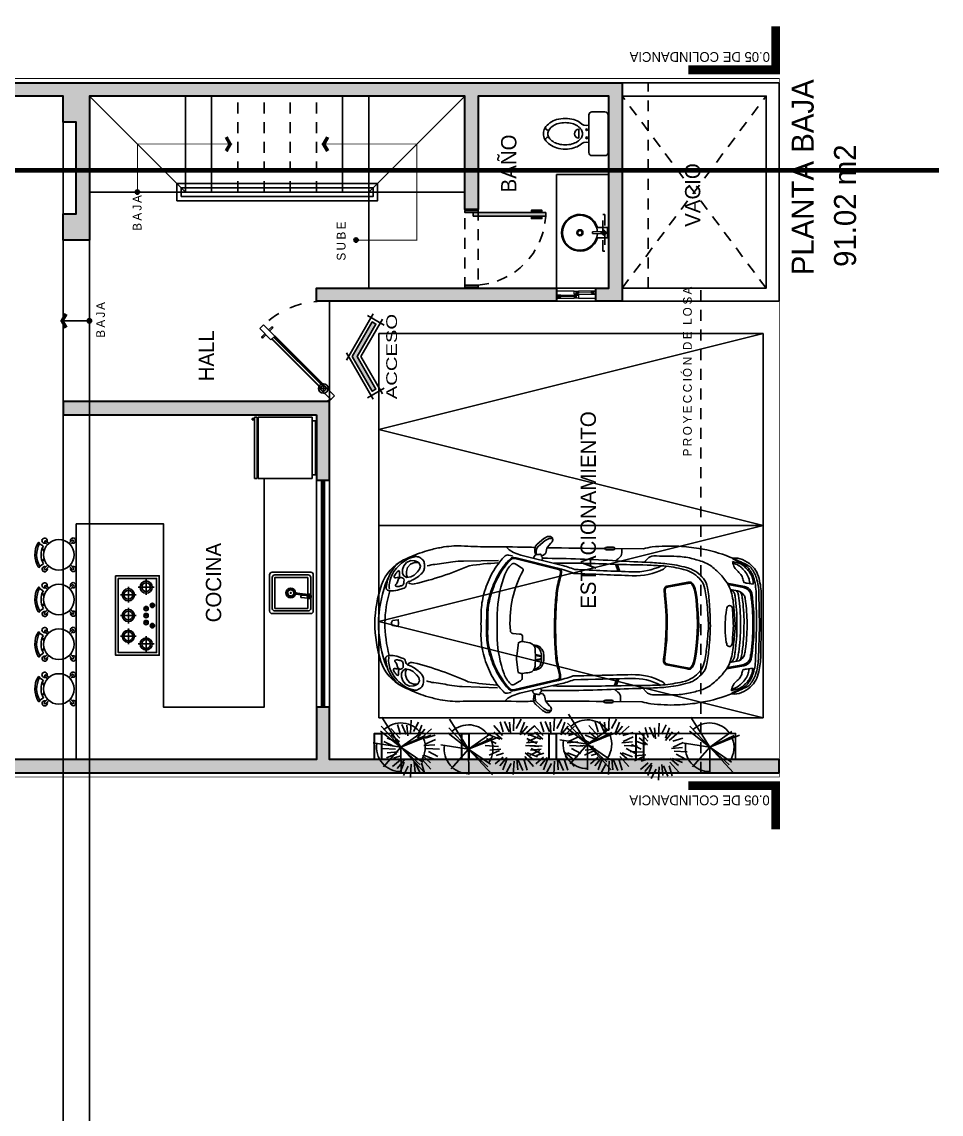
# Model space of a CAD drawing. Header units: metres. Extents: x -58 to 722, y -1100 to 345.
# Drawn here: x 79.43 to 89.95, y -8.29 to 4.22 of the extents above; entities that cross this region are included whole.
import ezdxf
from ezdxf.enums import TextEntityAlignment as Align

# ---------------------------------------------------------------- set-up
doc = ezdxf.new("R2010")
doc.units = ezdxf.units.M
doc.header["$MEASUREMENT"] = 0
for name, pattern in [('CENTER2', [1.125, 0.75, -0.125, 0.125, -0.125]), ('CONTINUA', [200, 100, 100]), ('HIDDEN2', [0.1875, 0.125, -0.0625]), ('RAYAS', [0.282222, 0.141111, -0.141111])]:
    doc.linetypes.add(name, pattern=pattern)
doc.layers.get('0').update_dxf_attribs({"color": 255})
for name, color, linetype in [('A-CANCELERÍA', 4, 'Continuous'), ('A-MOBILIARIO SANITARIO', 124, 'Continuous'), ('A-PROYECCIONES', 191, 'HIDDEN2'), ('FSR_ARQ_001TERRENO', 8, 'Continuous'), ('FSR_ARQ_003RELLENODEMUROS', 251, 'Continuous'), ('FSR_ARQ_005VEGETACION', 64, 'Continuous'), ('FSR_ARQ_007PROYECCIONES', 200, 'HIDDEN2'), ('FSR_ARQ_008MOBILIARIO', 115, 'Continuous'), ('FSR_ARQ_009ESCALERA', 40, 'Continuous'), ('FSR_ARQ_010MUROBAJO', 33, 'Continuous'), ('FSR_ARQ_011MOBILIARIOSANI', 124, 'Continuous'), ('FSR_ARQ_012PUERTAS', 233, 'Continuous'), ('FSR_ARQ_014TEXTOS', 142, 'Continuous'), ('FSR_ARQ_019INDICADORES', 65, 'Continuous'), ('FSR_ARQ_024LINEACORTE', 10, 'Continuous'), ('FSR_ARQ_026AUTOS', 113, 'Continuous'), ('FSR_ARQ_028JARDINERAS', 133, 'Continuous'), ('MOBILIARIO', 125, 'Continuous')]:
    doc.layers.add(name, color=color, linetype=linetype)
for name, color, linetype, lineweight in [('FSR_ARQ_002MURO', 150, 'Continuous', 30), ('FSR_ARQ_013VENTANAS', 4, 'Continuous', 5), ('MURO', 150, 'Continuous', 30)]:
    doc.layers.add(name, color=color, linetype=linetype, lineweight=lineweight)
doc.styles.add('Arial', font='arial.ttf')
doc.styles.add('ESPACIOS', font='GOTHIC.TTF')
doc.linetypes.add('ZIGZAG', pattern='A,0.00254,-5.08,[131,ltypeshp.shx,S=5.08,R=0,X=-5.08,Y=0],-10.16,[131,ltypeshp.shx,S=5.08,R=180,X=5.08,Y=0],-5.08', length=20.32254)
pattern_1 = [(90, (33.955466, 100.801193), (-0.015625, 0.0078125), [0, -0.015625])]

# ---------------------------------------------------------------- blocks, each defined once
blk = doc.blocks.new('parrilla')
at = {"layer": 'A-MOBILIARIO SANITARIO', "color": 252, "linetype": 'Continuous'}
for p, q in [((-0.35, 0.416), (-0.35, 0.236)), ((-0.26, 0.326), (-0.44, 0.326)), ((-0.146, 0.328), (-0.146, 0.148)), ((-0.056, 0.238), (-0.236, 0.238)), ((-0.056, 0), (-0.236, 0)), ((-0.146, -0.09), (-0.146, 0.09)), ((-0.35, -0.416), (-0.35, -0.236)), ((-0.056, -0.238), (-0.236, -0.238)), ((-0.146, -0.328), (-0.146, -0.148)), ((-0.26, -0.326), (-0.44, -0.326))]:
    blk.add_line(p, q, dxfattribs=at)
at = {"layer": 'A-MOBILIARIO SANITARIO', "linetype": 'Continuous', "ltscale": 0.03}
for p, q in [((-0.446, 0.121), (-0.397, 0.121)), ((-0.446, 0.111), (-0.397, 0.111)), ((-0.374, 0.085), (-0.326, 0.085)), ((-0.374, 0.075), (-0.326, 0.075)), ((-0.374, 0.005), (-0.326, 0.005)), ((-0.446, -0.111), (-0.397, -0.111)), ((-0.446, -0.121), (-0.397, -0.121)), ((-0.374, -0.005), (-0.326, -0.005)), ((-0.374, -0.075), (-0.326, -0.075)), ((-0.374, -0.085), (-0.326, -0.085))]:
    blk.add_line(p, q, dxfattribs=at)
for points in [[(0, -0.455), (0, 0.455), (-0.5, 0.455), (-0.5, -0.455)], [(-0.03, -0.425), (-0.03, 0.425), (-0.47, 0.425), (-0.47, -0.425)]]:
    blk.add_lwpolyline(points, close=True, dxfattribs=at)
for centre, radius in [((-0.35, 0.326), 0.07), ((-0.146, 0.238), 0.07), ((-0.421, 0.116), 0.025), ((-0.35, 0.08), 0.025), ((-0.35, 0), 0.025), ((-0.146, 0), 0.07), ((-0.421, -0.116), 0.025), ((-0.35, -0.08), 0.025), ((-0.146, -0.238), 0.07), ((-0.35, -0.326), 0.07)]:
    blk.add_circle(centre, radius, dxfattribs=at)
at = {"layer": 'A-MOBILIARIO SANITARIO', "linetype": 'ZIGZAG', "ltscale": 0.001}
for centre in [(-0.35, 0.326), (-0.146, 0.238), (-0.146, 0), (-0.146, -0.238), (-0.35, -0.326)]:
    blk.add_circle(centre, 0.05, dxfattribs=at)
blk = doc.blocks.new('OVAMONO')
for p, q in [((-0.06, -0.02), (0.06, -0.02)), ((-0.06, -0.02), (-0.06, -0.136)), ((-0.021, -0.059), (-0.03, -0.059)), ((-0.014, -0.08), (-0.01, -0.191)), ((-0.004, -0.041), (-0.004, -0.033)), ((-0.004, -0.093), (-0.004, -0.084)), ((0.004, -0.041), (0.004, -0.033)), ((0.004, -0.093), (0.004, -0.084)), ((0.01, -0.191), (0.014, -0.08)), ((0.03, -0.059), (0.021, -0.059)), ((0.03, -0.067), (0.021, -0.067)), ((0.06, -0.02), (0.06, -0.136)), ((-0.01, -0.191), (0.01, -0.191))]:
    blk.add_line(p, q)
at = {"linetype": 'HIDDEN2'}
blk.add_lwpolyline([(0.21, -0.05), (-0.21, -0.05), (-0.21, -0.076), (0.21, -0.076)], close=True, dxfattribs=at)
blk.add_lwpolyline([(-0.021, -0.067), (-0.03, -0.067)])
for centre, radius in [((0, -0.063), 0.00413), ((0, -0.337), 0.035), ((0, -0.337), 0.025)]:
    blk.add_circle(centre, radius)
for centre, radius, start, end in [((-0.036, -0.063), 0.00723, 328.4667, 31.5333), ((0, -0.063), 0.0227, 99.5941, 170.4059), ((0, -0.063), 0.0227, 189.5941, 260.4059), ((-0.021, -0.041), 0.0176, 270, 0), ((-0.021, -0.084), 0.0176, 0, 90), ((0, -0.027), 0.00723, 238.4667, 301.5333), ((0, -0.099), 0.00723, 58.4667, 121.5333), ((0, -0.063), 0.0227, 9.5941, 80.4059), ((0.021, -0.041), 0.0176, 180, 270), ((0, -0.063), 0.0227, 279.5941, 350.4059), ((0.021, -0.084), 0.0176, 90, 180), ((0.036, -0.063), 0.00723, 148.4667, 211.5333), ((0, -0.337), 0.21, 106.6032, 73.4001), ((0, -0.337), 0.2, 93.4675, 86.5338)]:
    blk.add_arc(centre, radius, start, end)
blk = doc.blocks.new('refri')
at = {"layer": 'A-MOBILIARIO SANITARIO'}
for p, q in [((-11.827, 19.618), (-11.827, 20.468)), ((-11.827, 20.468), (-11.075, 20.468)), ((-11.827, 20.468), (-11.075, 20.468)), ((-11.075, 20.468), (-11.075, 19.618)), ((-11.065, 19.618), (-11.065, 20.468)), ((-11.065, 20.468), (-11.026, 20.468)), ((-11.065, 20.468), (-11.026, 20.468)), ((-11.026, 20.468), (-11.026, 19.618)), ((-11.874, 20.419), (-11.874, 19.668)), ((-11.874, 20.419), (-11.827, 20.419)), ((-10.996, 20.452), (-11.026, 20.452)), ((-11.026, 20.432), (-10.996, 20.432)), ((-10.996, 20.432), (-10.996, 20.452)), ((-11.075, 19.618), (-11.827, 19.618)), ((-11.065, 19.618), (-11.026, 19.618))]:
    blk.add_line(p, q, dxfattribs=at)
at = {"layer": 'MOBILIARIO', "ltscale": 5}
blk.add_line((-11.874, 19.668), (-11.827, 19.668), dxfattribs=at)
blk = doc.blocks.new('A$C65C3464D')
for p, q in [((5559, 4341), (5562, 4349)), ((6884, 4269), (6853, 4189)), ((6904, 4270), (6873, 4189)), ((6310, 4012), (6071, 4058)), ((6312, 4024), (6073, 4070)), ((7741, 3976), (7807, 3991)), ((7741, 3965), (7807, 3979)), ((7741, 3946), (7807, 3931)), ((7741, 3935), (7807, 3920)), ((6310, 3135), (6071, 3089)), ((6312, 3123), (6073, 3077)), ((6884, 2878), (6853, 2958)), ((6904, 2877), (6873, 2958)), ((5559, 2805), (5562, 2798))]:
    blk.add_line(p, q)
for points in [[(7752, 4364), (7727, 4366), (7702, 4390), (7695, 4427), (7690, 4449), (7667, 4477), (7643, 4504), (7629, 4520), (7623, 4543), (7628, 4566), (7648, 4580), (7682, 4580), (7725, 4559), (7801, 4493), (7820, 4470), (7827, 4432), (7826, 4403, -0.22161), (7810, 4372, -0.22161)], [(7625, 4553), (7632, 4558), (7666, 4558), (7709, 4536), (7785, 4470), (7804, 4448), (7811, 4409), (7810, 4381, -0.062527), (7808, 4370, -0.062527)], [(5249, 3573), (5257, 3948, -0.076537), (5288, 4127, -0.086757), (5350, 4240, -0.10675), (5384, 4268), (5427, 4289, -0.003982), (5510, 4328, -0.016266), (5592, 4362, -0.052049), (5948, 4458, -0.02824), (6179, 4482, -0.041393), (6483, 4471, -0.048157), (6584, 4449), (6910, 4449)], [(6902, 4307, 0.024615), (6862, 4342, -0.223398), (6831, 4401, 0.00021), (6830, 4449, 0.00021)], [(6910, 4449, -0.3707), (6931, 4464, 0.000614), (6968, 4465)], [(6910, 4449, 0.370699), (6931, 4435, -0.000614), (6968, 4433)], [(6912, 4445, -0.309042), (6931, 4456, 0.000614), (6968, 4457)], [(7026, 4449, 0.3707), (7005, 4464, -0.000614), (6968, 4465)], [(7024, 4445, 0.309042), (7005, 4456, -0.000614), (6968, 4457)], [(7026, 4449, -0.3707), (7005, 4435, 0.000614), (6968, 4433)], [(7026, 4449, 0.002126), (7687, 4453)], [(7823, 4455, 0.000281), (7910, 4456, -0.004665), (8374, 4457, 0.006938), (8670, 4463, -0.055982), (8896, 4446, -0.021498), (9036, 4413, -0.021353), (9146, 4377, -0.022762), (9329, 4298, -0.203444), (9580, 4012, -0.07526), (9653, 3573, -0.07526)], [(5230, 3572), (5230, 3910, -0.055426), (5251, 4094, -0.059428), (5285, 4192, -0.097452), (5347, 4272, -0.082707), (5447, 4335, -0.136156), (5562, 4350, 0.047635)], [(5282, 3573), (5290, 3954, -0.076537), (5321, 4133, -0.119374), (5388, 4245, -0.071149), (5421, 4271), (5460, 4294, -0.003982), (5543, 4334, -0.005807), (5559, 4342, -0.004362)], [(5323, 4056, -0.075551), (5332, 4120, -0.072826), (5362, 4184, -0.056103), (5403, 4234, -0.027417), (5440, 4267, -0.098085), (5500, 4297, 0.002459), (5562, 4314, 0.002459)], [(5323, 4056), (5393, 4065, 0.060338), (5433, 4075, -0.005591), (5447, 4127, -0.137482), (5477, 4177, 0.014112), (5520, 4221, 0.101805), (5553, 4273, 0.064537), (5562, 4314, 0.064537)], [(5363, 4061, -0.060664), (5372, 4112, -0.072826), (5402, 4177, -0.056103), (5443, 4227, -0.027417), (5480, 4259, -0.098085), (5540, 4289, 0.000743), (5559, 4294)], [(6573, 4296), (6537, 4336, 0.209375), (6466, 4368, 0.008786), (6201, 4366, 0.052376), (6034, 4343, 0.022093), (5890, 4302, 0.108048), (5774, 4230, 0.061356), (5659, 4116, 0.068655), (5593, 4014, 0.073523), (5547, 3820, 0.014318), (5530, 3646, 0.013039), (5526, 3573, 0.013039)], [(7734, 4331, 0.013204), (6885, 4309, -0.006823), (6504, 4294, -0.002349), (6314, 4281, 0.035892), (6088, 4238, 0.099022), (5969, 4186, 0.0549), (5894, 4115, 0.134174), (5846, 4010, 0.023136), (5823, 3827, 0.011713), (5810, 3573, 0.011713)], [(7607, 4277, 0.010667), (6921, 4270, -0.006823), (6540, 4264, -0.002349), (6350, 4255, 0.035892), (6123, 4217, 0.099022), (6003, 4167, 0.0549), (5927, 4098, 0.134174), (5876, 3994, 0.023136), (5849, 3812, 0.011039), (5831, 3573, 0.011039)], [(7523, 4254, 0.019279), (7369, 4205, -0.001296), (6707, 4184, -0.122005), (6376, 4256, -0.122005)], [(8039, 4334), (7566, 4220, 0.053281), (7538, 4210, 0.257952), (7521, 4186, 0.069501), (7522, 4149, 0.029071), (7538, 4081, -0.06163), (7569, 3883, -0.023841), (7581, 3662, -0.020054), (7583, 3573, -0.020054)], [(8042, 4322), (7569, 4208, 0.053281), (7544, 4199, 0.257952), (7533, 4185, 0.069501), (7534, 4151, 0.029071), (7549, 4085, -0.06151), (7582, 3884, -0.023756), (7593, 3662, -0.019965), (7596, 3573, -0.019965)], [(7749, 4317), (7734, 4326), (7740, 4342), (7751, 4353), (7753, 4368, -0.504918), (7767, 4376, -0.045684), (7814, 4371, -0.242065), (7832, 4356, -0.032414), (7841, 4332, -0.143073)], [(7808, 3955), (7813, 4054, -0.352581), (7876, 4124, 0.008047), (7959, 4139), (7959, 4190, -0.270521), (7977, 4220, 0.000614), (8052, 4263, -0.331797), (8093, 4258, -0.11427), (8168, 4142, -0.074246), (8249, 3749, -0.021686), (8251, 3573, -0.021686)], [(8039, 4334), (8066, 4338, -0.220404), (8101, 4327, -0.037374), (8149, 4278, -0.064028), (8272, 4084, -0.05126), (8350, 3862, -0.061449), (8372, 3658, 0.008235), (8373, 3573, 0.008235)], [(8041, 4322), (8068, 4326, -0.220404), (8093, 4318, -0.037374), (8139, 4271, -0.064028), (8261, 4078, -0.05126), (8338, 3859, -0.061449), (8360, 3658, 0.008235), (8360, 3573, 0.008235)], [(8083, 4355), (8130, 4365, -0.220404), (8165, 4355, -0.037374), (8212, 4306, -0.064028), (8336, 4111, -0.05126), (8413, 3890, -0.061449), (8436, 3686, 0.010916), (8437, 3573, 0.008235)], [(8242, 4303), (8645, 4292, -0.03271), (8765, 4281, 0.00658), (8971, 4251, -0.040733), (9057, 4232, -0.249875)], [(8248, 4273, -0.028311), (8577, 4238, 0.046105), (9204, 4025, 0.219439), (9270, 4038, -0.325452)], [(9260, 4320), (9205, 4335, 0.15571), (9158, 4334, 0.128859), (9109, 4300, 0.172618), (9090, 4251, 0.012779), (9090, 4211, 0.149305), (9105, 4166, 0.057452), (9139, 4128, 0.039867), (9199, 4083, 0.038453), (9231, 4066, 0.044126), (9276, 4051), (9288, 4036, -0.151431), (9297, 4010, 0.389635), (9335, 3972), (9397, 3953, 0.094342), (9486, 3944, 0.108453), (9510, 3952, 0.290912), (9525, 3980, 0.205966), (9375, 4273, 0.700887)], [(9260, 4320, -0.118384), (9426, 4183, -0.125214), (9489, 4030, -0.057098), (9489, 3961, 1.07298)], [(7566, 4220, 0.02035), (7378, 4161, -0.001309), (6709, 4140, -0.124047), (6352, 4219, -0.239135), (6327, 4253, -0.239135)], [(7959, 4139, -0.146365), (8006, 4125), (8025, 3976, -0.020696), (8027, 3955, -0.020696)], [(9384, 4175), (9376, 4159), (9376, 4130, -0.04992), (9374, 4111, 0.494644), (9388, 4096, -0.100112), (9416, 4093, 0.588914), (9435, 4110, 0.119485), (9421, 4136, -0.013341), (9399, 4164, 0.140517), (9384, 4175, -0.473723)], [(5620, 4063), (5424, 4027, 0.207319), (5350, 3979, 0.101931), (5338, 3947, 0.00876), (5330, 3890, 0.038849), (5312, 3573, 0.03739)], [(5611, 4047), (5436, 4016, 0.207319), (5363, 3967, 0.101931), (5351, 3935, 0.00876), (5342, 3878, 0.03739), (5325, 3573, 0.03739)], [(7833, 4098, 0.358011), (7720, 4018, 0.087142), (7714, 3955)], [(7822, 4087, 0.316561), (7747, 4018, 0.087142), (7742, 3955)], [(9371, 4095, 0.247528), (9354, 4098, 0.056791), (9335, 4091, 0.281439), (9322, 4068, 0.017622), (9324, 4034, 0.327274), (9352, 4002, -0.021137), (9388, 3993, 0.219354), (9416, 3997, 0.356278), (9420, 4008, 0.072558), (9410, 4025, 0.066843), (9399, 4036), (9384, 4083), (9371, 4095)], [(9501, 4095, -0.046386), (9537, 4012, -0.07526), (9611, 3573)], [(5585, 3991), (5501, 3976, 0.207319), (5428, 3927, 0.101931), (5415, 3895, 0.00876), (5407, 3838, 0.032481), (5389, 3573)], [(5473, 3967, 0.0341), (5464, 3955, 0.101931), (5452, 3923, 0.00876), (5443, 3866, 0.035895), (5425, 3573, 0.035895)], [(5520, 3979, 0.056082), (5504, 3960, 0.101931), (5492, 3929, 0.00876), (5483, 3871, 0.036536), (5466, 3573, 0.036536)], [(5571, 3988, 0.088206), (5545, 3960, 0.101931), (5532, 3929, 0.00876), (5524, 3871, 0.036536), (5506, 3573, 0.036536)], [(7833, 3812, -0.358011), (7720, 3893, -0.087142), (7714, 3955)], [(7822, 3824, -0.316561), (7747, 3893, -0.087142), (7742, 3955)], [(7808, 3955), (7813, 3857, 0.352581), (7876, 3787, -0.008047), (7959, 3771), (7959, 3721)], [(7959, 3771, 0.146365), (8006, 3785), (8025, 3935, 0.020696), (8027, 3955, 0.020696)], [(9484, 3944, -0.063252), (9538, 3573, -0.063252)], [(5547, 3573, 0.004647), (5558, 3777, -0.212789), (5571, 3801, -0.225042), (5592, 3807, -0.010282), (5607, 3803, -0.358153), (5618, 3789, 0.030605), (5626, 3763), (5632, 3725, -0.044318), (5639, 3573, -0.044318)], [(7959, 3721, 0.460181), (7995, 3686), (8071, 3679, -0.361883), (8100, 3650, -0.136022), (7982, 3001, -0.015575)], [(5230, 3575), (5230, 3237, 0.055426), (5251, 3053, 0.059428), (5285, 2955, 0.097452), (5347, 2875, 0.082707), (5447, 2812, 0.136156), (5562, 2797, -0.047635)], [(5249, 3573), (5257, 3199, 0.076537), (5288, 3020, 0.086757), (5350, 2907, 0.10675), (5384, 2879), (5427, 2858, 0.003982), (5510, 2819, 0.016266), (5592, 2784, 0.052049), (5948, 2688, 0.02824), (6179, 2665, 0.041393), (6483, 2676, 0.048157), (6584, 2698), (6910, 2698)], [(5282, 3573), (5290, 3193, 0.076537), (5321, 3014, 0.119374), (5388, 2902, 0.071149), (5421, 2876), (5460, 2853, 0.003982), (5543, 2813, 0.005807), (5559, 2805, 0.004362)], [(5620, 3084), (5424, 3119, -0.207319), (5350, 3168, -0.101931), (5338, 3200, -0.00876), (5330, 3257, -0.038849), (5312, 3573, -0.03739)], [(5611, 3100), (5436, 3131, -0.207319), (5363, 3180, -0.101931), (5351, 3211, -0.00876), (5342, 3269, -0.03739), (5325, 3573, -0.03739)], [(5585, 3156), (5501, 3171, -0.207319), (5428, 3220, -0.101931), (5415, 3252, -0.00876), (5407, 3309, -0.032481), (5389, 3573)], [(5473, 3180, -0.0341), (5464, 3192, -0.101931), (5452, 3224, -0.00876), (5443, 3281, -0.035895), (5425, 3573, -0.035895)], [(5520, 3168, -0.056082), (5504, 3187, -0.101931), (5492, 3218, -0.00876), (5483, 3276, -0.036536), (5466, 3573, -0.036536)], [(5571, 3159, -0.088206), (5545, 3187, -0.101931), (5532, 3218, -0.00876), (5524, 3276, -0.036536), (5506, 3573, -0.036536)], [(6573, 2851), (6537, 2811, -0.209375), (6466, 2779, -0.008786), (6201, 2781, -0.052376), (6034, 2803, -0.022093), (5890, 2845, -0.108048), (5774, 2917, -0.061356), (5659, 3031, -0.068655), (5593, 3133, -0.073523), (5547, 3327, -0.014318), (5530, 3501, -0.013039), (5526, 3573, -0.013039)], [(5547, 3573, -0.004647), (5558, 3370, 0.212789), (5571, 3346, 0.225042), (5592, 3340, 0.010282), (5607, 3344, 0.358153), (5618, 3358, -0.030605), (5626, 3384), (5632, 3422, 0.044318), (5639, 3573, 0.044318)], [(7734, 2816, -0.013204), (6885, 2838, 0.006823), (6504, 2853, 0.002349), (6314, 2866, -0.035892), (6088, 2909, -0.099022), (5969, 2961, -0.0549), (5894, 3032, -0.134174), (5846, 3137, -0.023136), (5823, 3320, -0.011713), (5810, 3573, -0.011713)], [(7607, 2870, -0.010667), (6921, 2877, 0.006823), (6540, 2883, 0.002349), (6350, 2892, -0.035892), (6123, 2929, -0.099022), (6003, 2980, -0.0549), (5927, 3049, -0.134174), (5876, 3152, -0.023136), (5849, 3335, -0.011039), (5831, 3573, -0.011039)], [(8039, 2813), (7566, 2927, -0.053281), (7538, 2937, -0.257952), (7521, 2961, -0.069501), (7522, 2998, -0.029071), (7538, 3066, 0.06163), (7569, 3264, 0.023841), (7581, 3485, 0.020054), (7583, 3573, 0.020054)], [(8042, 2825), (7569, 2939, -0.053281), (7544, 2948, -0.257952), (7533, 2962, -0.069501), (7534, 2996, -0.029071), (7549, 3062, 0.06151), (7582, 3263, 0.023756), (7593, 3485, 0.019965), (7596, 3574, 0.019965)], [(7823, 2692, -0.000281), (7910, 2691, 0.004665), (8374, 2690, -0.006938), (8670, 2683, 0.055982), (8896, 2701, 0.021498), (9036, 2734, 0.021353), (9146, 2770, 0.022762), (9329, 2849, 0.203444), (9580, 3135, 0.07526), (9653, 3573, 0.07526)], [(7982, 3001), (7959, 2957, 0.270521), (7977, 2927, -0.000614), (8052, 2884, 0.331797), (8093, 2889, 0.11427), (8168, 3005, 0.074246), (8249, 3398, 0.021686), (8251, 3573)], [(8039, 2813), (8066, 2809, 0.220404), (8101, 2820, 0.037374), (8149, 2869, 0.064028), (8272, 3063, 0.05126), (8350, 3285, 0.061449), (8372, 3489, -0.008235), (8373, 3573, -0.008235)], [(8041, 2825), (8068, 2821, 0.220404), (8093, 2829, 0.037374), (8139, 2876, 0.064028), (8261, 3069, 0.05126), (8338, 3288, 0.061449), (8360, 3489, -0.008235), (8360, 3574, -0.008235)], [(8083, 2792), (8130, 2782, 0.220404), (8165, 2792, 0.037374), (8212, 2841, 0.064028), (8336, 3036, 0.05126), (8413, 3257, 0.061449), (8436, 3461, -0.010916), (8437, 3573, -0.008235)], [(9484, 3203, 0.063252), (9538, 3573, 0.063252)], [(9501, 3052, 0.046386), (9537, 3135, 0.07526), (9611, 3573)], [(9260, 2827), (9205, 2812, -0.15571), (9158, 2813, -0.128859), (9109, 2847, -0.172618), (9090, 2896, -0.012779), (9090, 2936, -0.149305), (9105, 2981, -0.057452), (9139, 3019, -0.039867), (9199, 3064, -0.038453), (9231, 3081, -0.044126), (9276, 3096), (9288, 3111, 0.151431), (9297, 3137, -0.389635), (9335, 3175), (9397, 3194, -0.094342), (9486, 3203, -0.108453), (9510, 3195, -0.290912), (9525, 3167, -0.205966), (9375, 2874, -0.700887)], [(9260, 2827, 0.118384), (9426, 2964, 0.125214), (9489, 3117, 0.057098), (9489, 3186, -1.07298)], [(9371, 3052, -0.247528), (9354, 3049, -0.056791), (9335, 3056, -0.281439), (9322, 3079, -0.017622), (9324, 3113, -0.327274), (9352, 3145, 0.021137), (9388, 3154, -0.219354), (9416, 3150, -0.356278), (9420, 3139, -0.072558), (9410, 3122, -0.066843), (9399, 3111), (9384, 3064), (9371, 3052)], [(5323, 3091), (5393, 3082, -0.060338), (5433, 3072, 0.005591), (5447, 3020, 0.137482), (5477, 2970, -0.014112), (5520, 2926, -0.101805), (5553, 2874, -0.064537), (5562, 2833, -0.064537)], [(5323, 3091, 0.075551), (5332, 3027, 0.072826), (5362, 2962, 0.056103), (5403, 2913, 0.027417), (5440, 2880, 0.098085), (5500, 2850, -0.002459), (5562, 2833, -0.002459)], [(5363, 3086, 0.060664), (5372, 3035, 0.072826), (5402, 2970, 0.056103), (5443, 2920, 0.027417), (5480, 2888, 0.098085), (5540, 2858, -0.000743), (5559, 2853)], [(7566, 2927, -0.02035), (7378, 2986, 0.001309), (6709, 3007, 0.124047), (6352, 2928, 0.239135), (6327, 2894, 0.239135)], [(8248, 2874, 0.028311), (8577, 2909, -0.046105), (9204, 3122, -0.219439), (9270, 3109, 0.325452)], [(9384, 2971), (9376, 2988), (9376, 3017, 0.04992), (9374, 3035, -0.494644), (9388, 3051, 0.100112), (9416, 3054, -0.588914), (9435, 3037, -0.119485), (9421, 3011, 0.013341), (9399, 2983, -0.140517), (9384, 2971, 0.473723)], [(7523, 2893, -0.019279), (7369, 2941, 0.001296), (6707, 2963, 0.122005), (6376, 2891, 0.122005)], [(8242, 2844), (8645, 2855, 0.03271), (8765, 2866, -0.00658), (8971, 2896, 0.040733), (9057, 2915, 0.249875)], [(6902, 2840, -0.024615), (6862, 2805, 0.223398), (6831, 2746, -0.00021), (6830, 2698, -0.00021)], [(7752, 2783), (7727, 2781), (7702, 2757), (7695, 2720), (7690, 2698), (7667, 2670), (7643, 2643), (7629, 2627), (7623, 2604), (7628, 2581), (7648, 2567), (7682, 2567), (7725, 2588), (7801, 2654), (7820, 2677), (7827, 2715), (7826, 2744, 0.22161), (7810, 2775, 0.22161)], [(7625, 2594), (7632, 2589), (7666, 2589), (7709, 2611), (7785, 2677), (7804, 2699), (7811, 2737), (7810, 2766, 0.062527), (7808, 2776, 0.062527)], [(7749, 2830), (7734, 2821), (7740, 2805), (7751, 2794), (7753, 2779, 0.504918), (7767, 2771, 0.045684), (7814, 2776, 0.242065), (7832, 2791, 0.032414), (7841, 2815, 0.143073)], [(6910, 2698, -0.370699), (6931, 2712, 0.000614), (6968, 2714)], [(6910, 2698, 0.3707), (6931, 2683, -0.000614), (6968, 2681)], [(6912, 2702, 0.309042), (6931, 2691, -0.000614), (6968, 2690)], [(7026, 2698, 0.3707), (7005, 2712, -0.000614), (6968, 2714)], [(7024, 2702, -0.309042), (7005, 2691, 0.000614), (6968, 2690)], [(7026, 2698, -0.3707), (7005, 2683, 0.000614), (6968, 2681)], [(7026, 2698, -0.002126), (7687, 2694)]]:
    blk.add_lwpolyline(points, format="xyb")
for points in [[(7987, 4364), (8073, 4395), (8122, 4423), (8156, 4458)], [(7987, 4364), (7523, 4254)], [(9201, 4290), (9169, 4277), (9150, 4264), (9135, 4230), (9145, 4194), (9169, 4162), (9207, 4127), (9246, 4106), (9295, 4096), (9327, 4119), (9341, 4147), (9341, 4187), (9327, 4232), (9295, 4270), (9248, 4292), (9201, 4290)], [(9282, 4099), (9282, 4099), (9296, 4127), (9296, 4167), (9282, 4212), (9250, 4250), (9203, 4272), (9156, 4270)], [(5943, 3573), (5951, 3719), (5958, 3803), (5965, 3871), (5972, 3924), (5980, 3965), (5988, 3995), (5996, 4018), (6004, 4035), (6011, 4048), (6018, 4058), (6025, 4065), (6033, 4070), (6041, 4073), (6050, 4073), (6061, 4072), (6073, 4070)], [(5956, 3573), (5963, 3718), (5970, 3802), (5977, 3869), (5985, 3922), (5992, 3962), (6000, 3992), (6008, 4013), (6015, 4029), (6022, 4041), (6028, 4050), (6033, 4056), (6038, 4059), (6043, 4060), (6050, 4061), (6059, 4060), (6071, 4058)], [(6306, 4013), (6316, 4008), (6322, 4004), (6326, 3999), (6328, 3994), (6330, 3986), (6331, 3974), (6330, 3958), (6328, 3937), (6325, 3911), (6321, 3880), (6317, 3842), (6313, 3796), (6309, 3743), (6306, 3680), (6303, 3574)], [(6312, 4024), (6322, 4019), (6330, 4013), (6336, 4006), (6340, 3998), (6342, 3987), (6343, 3974), (6342, 3957), (6340, 3936), (6337, 3910), (6333, 3879), (6329, 3841), (6325, 3795), (6322, 3742), (6318, 3679), (6316, 3573)], [(5943, 3573), (5951, 3428), (5958, 3344), (5965, 3276), (5972, 3223), (5980, 3182), (5988, 3152), (5996, 3129), (6004, 3112), (6011, 3099), (6018, 3089), (6025, 3082), (6033, 3077), (6041, 3074), (6050, 3074), (6061, 3074), (6073, 3077)], [(5956, 3574), (5963, 3429), (5970, 3345), (5977, 3277), (5985, 3225), (5992, 3185), (6000, 3155), (6008, 3134), (6015, 3118), (6022, 3105), (6028, 3097), (6033, 3091), (6038, 3088), (6043, 3086), (6050, 3086), (6059, 3087), (6071, 3089)], [(6306, 3134), (6316, 3139), (6322, 3143), (6326, 3148), (6328, 3153), (6330, 3161), (6331, 3173), (6330, 3189), (6328, 3210), (6325, 3236), (6321, 3267), (6317, 3305), (6313, 3351), (6309, 3404), (6306, 3467), (6303, 3573)], [(6312, 3123), (6322, 3128), (6330, 3134), (6336, 3141), (6340, 3149), (6342, 3160), (6343, 3173), (6342, 3190), (6340, 3211), (6337, 3237), (6333, 3268), (6329, 3306), (6325, 3352), (6322, 3405), (6318, 3467), (6316, 3573)], [(9380, 3572), (9384, 3613), (9449, 3602), (9465, 3573)], [(9380, 3575), (9384, 3534), (9449, 3545), (9465, 3573)], [(9201, 2857), (9169, 2870), (9150, 2883), (9135, 2917), (9145, 2953), (9169, 2985), (9207, 3020), (9246, 3041), (9295, 3051), (9327, 3028), (9341, 3000), (9341, 2960), (9327, 2915), (9295, 2877), (9248, 2855), (9201, 2857)], [(9282, 3048), (9282, 3048), (9296, 3020), (9296, 2980), (9282, 2935), (9250, 2897), (9203, 2875), (9156, 2877)], [(7987, 2783), (7523, 2893)], [(7987, 2783), (8073, 2752), (8122, 2724), (8156, 2689)]]:
    blk.add_lwpolyline(points)
blk = doc.blocks.new('125')
at = {"color": 0}
for p, q in [((1740.166, 1394.524), (1740.13, 1394.017)), ((1739.716, 1393.846), (1739.384, 1394.23)), ((1739.614, 1394.376), (1739.742, 1393.984)), ((1739.965, 1393.982), (1739.801, 1394.37)), ((1739.993, 1394.342), (1740.019, 1393.928)), ((1740.441, 1394.447), (1740.246, 1394.097)), ((1740.401, 1393.938), (1740.56, 1394.328)), ((1740.676, 1394.173), (1740.401, 1393.862)), ((1740.543, 1393.846), (1740.927, 1394.179)), ((1739.625, 1393.704), (1739.234, 1393.863)), ((1739.39, 1393.979), (1739.701, 1393.704)), ((1739.407, 1393.671), (1739.664, 1393.528)), ((1740.679, 1393.598), (1741.068, 1393.762)), ((1741.068, 1393.93), (1740.681, 1393.82)), ((1739.546, 1393.432), (1739.155, 1393.469)), ((1739.581, 1393.267), (1739.193, 1393.103)), ((1739.635, 1393.321), (1739.221, 1393.296)), ((1741.04, 1393.57), (1740.609, 1393.541)), ((1740.715, 1393.433), (1741.221, 1393.397)), ((1740.794, 1393.317), (1741.145, 1393.122)), ((1739.579, 1393.045), (1739.193, 1392.935)), ((1739.717, 1393.019), (1739.333, 1392.687)), ((1739.859, 1393.004), (1739.584, 1392.693)), ((1739.859, 1392.928), (1739.7, 1392.537)), ((1740.131, 1392.848), (1740.094, 1392.342)), ((1740.242, 1392.938), (1740.267, 1392.523)), ((1740.296, 1392.884), (1740.459, 1392.495)), ((1740.518, 1392.882), (1740.628, 1392.495)), ((1740.544, 1393.02), (1740.876, 1392.636)), ((1740.559, 1393.161), (1740.87, 1392.887)), ((1740.635, 1393.161), (1741.026, 1393.003)), ((1740.015, 1392.769), (1739.819, 1392.418))]:
    blk.add_line(p, q, dxfattribs=at)
blk = doc.blocks.new('ARP-PLANTA 1')
for q in [(0.046, 0.281), (-0.2, 0.176), (0.165, 0.206), (0.216, 0.202), (0.306, 0.193), (-0.261, -0.243), (-0.259, -0.002), (-0.179, -0.197), (-0.152, -0.223), (0.161, -0.227), (0.119, -0.248), (0.123, -0.304)]:
    blk.add_line((0, 0), q)
for start, end in [(80.704, 180.3997), (305.4244, 43.1145), (235.6977, 292.0418)]:
    blk.add_arc((0, 0), 0.248, start, end)
blk = doc.blocks.new('*U34')
at = {"layer": 'A-CANCELERÍA'}
for points in [[(0, -0.018), (0.05, -0.018), (0.05, -0.008), (0.022, -0.008), (0.022, 0.008), (0.05, 0.008), (0.05, 0.017), (0, 0.017)], [(0, 0.017), (2.6, 0.017), (2.6, -0.018), (0, -0.018)], [(2.575, 0.005), (0.025, 0.005), (0.025, -0.005), (2.575, -0.005)], [(2.6, -0.018), (2.55, -0.018), (2.55, -0.008), (2.578, -0.008), (2.578, 0.008), (2.55, 0.008), (2.55, 0.017), (2.6, 0.017)]]:
    blk.add_lwpolyline(points, close=True, dxfattribs=at)
blk = doc.blocks.new('*U23')
for p, q in [((0, 0.04), (0.2, 0.04)), ((0.05, 0.04), (0, 0.04)), ((0.2, 0.005), (0, 0.005)), ((0, 0.005), (0.05, 0.005)), ((0.022, 0.014), (0.022, 0.03)), ((0.022, 0.03), (0.05, 0.03)), ((0.05, 0.014), (0.022, 0.014)), ((0.05, 0.03), (0.05, 0.04)), ((0.05, 0.005), (0.05, 0.014)), ((0.4, -0.015), (0.4, -0.005)), ((0.4, -0.005), (0.45, -0.005)), ((0.428, -0.015), (0.4, -0.015)), ((0.4, -0.031), (0.428, -0.031)), ((0.4, -0.04), (0.4, -0.031)), ((0.45, -0.04), (0.4, -0.04)), ((0.428, -0.031), (0.428, -0.015))]:
    blk.add_line(p, q)
for points in [[(0.2, -0.04), (0, -0.04), (0, 0.04)], [(0.25, 0.04), (0.45, 0.04), (0.45, -0.04)], [(0.4, -0.005), (0.25, -0.005)], [(0.4, -0.04), (0.25, -0.04)]]:
    blk.add_lwpolyline(points)
at = {"color": 252, "const_width": 0.01}
for points in [[(0.025, 0.023), (0.225, 0.023)], [(0.225, -0.022), (0.425, -0.022)]]:
    blk.add_lwpolyline(points, dxfattribs=at)
for points in [[(0.228, 0.014), (0.2, 0.014), (0.2, 0.005), (0.25, 0.005), (0.25, 0.04), (0.2, 0.04), (0.2, 0.03), (0.228, 0.03)], [(0.222, -0.015), (0.25, -0.015), (0.25, -0.005), (0.2, -0.005), (0.2, -0.04), (0.25, -0.04), (0.25, -0.031), (0.222, -0.031)]]:
    blk.add_lwpolyline(points, close=True)
blk = doc.blocks.new('Flecha_1')
blk.add_hatch(color=256).paths.add_polyline_path([(0, 0.000758), (0.003041, -0.000998), (0.002854, -0.001323), (0, 0.000325), (-0.002854, -0.001323), (-0.003041, -0.000998)])
for p, q in [((0.000325, 0.00127), (-0.00375, -0.001083)), ((-0.000325, 0.00127), (0.00375, -0.001083)), ((0, 0), (-0.003281, -0.001894)), ((0, 0), (0.003281, -0.001894)), ((-0.003613, -0.00057), (-0.002769, -0.002032)), ((0.003613, -0.00057), (0.002769, -0.002032))]:
    blk.add_line(p, q)
blk.add_lwpolyline([(0, 0.000758), (0.003041, -0.000998), (0.002854, -0.001323), (0, 0.000325), (-0.002854, -0.001323), (-0.003041, -0.000998)], close=True)
blk = doc.blocks.new('Acceso')
at = {"xscale": 2.4, "yscale": 2.4, "zscale": 2.4}
blk.add_blockref('Flecha_1', (0, -0.0026), dxfattribs=at)
at = {"style": 'Arial', "flags": 8}
for width, p, p2 in [(1.355995, (-0.009, -0.0102), (0.009, -0.0102)), (8.566837, (-0.009, -0.0132), (0.009, -0.0132))]:
    blk.add_attdef('A', text='', height=0.00225, dxfattribs=dict(at, width=width)).set_placement(p, p2, align=Align.FIT)
blk = doc.blocks.new('ARP-PUERTA 0.90')
h = blk.add_hatch(color=256)
h.dxf.hatch_style = 1
h.paths.add_polyline_path([(0.075, 0.02), (0.075, 0.85), (0.035, 0.85), (0.035, 0.02)])
h.paths.add_polyline_path([(0.01, 0.075), (0.035, 0.075), (0.035, -0.075), (0.01, -0.075)])
h.paths.add_polyline_path([(0.89, 0.075), (0.865, 0.075), (0.865, -0.075), (0.89, -0.075)])
for points in [[(0.033, 0.806), (0.008, 0.806), (0.008, 0.686), (0.02, 0.686), (0.02, 0.794), (0.033, 0.794)], [(0.035, 0.789), (0.033, 0.789), (0.033, 0.811), (0.035, 0.811)], [(0.075, 0.789), (0.078, 0.789), (0.078, 0.811), (0.075, 0.811)], [(0.078, 0.806), (0.103, 0.806), (0.103, 0.686), (0.09, 0.686), (0.09, 0.794), (0.078, 0.794)], [(0.01, 0.065), (0, 0.065), (0, -0.065), (0.01, -0.065)], [(0.89, 0.065), (0.9, 0.065), (0.9, -0.065), (0.89, -0.065)]]:
    blk.add_lwpolyline(points)
for points in [[(0.075, 0.02), (0.075, 0.85), (0.035, 0.85), (0.035, 0.02)], [(0.01, 0.075), (0.035, 0.075), (0.035, -0.075), (0.01, -0.075)], [(0.89, 0.075), (0.865, 0.075), (0.865, -0.075), (0.89, -0.075)]]:
    blk.add_lwpolyline(points, close=True)
at = {"layer": 'A-PROYECCIONES'}
blk.add_lwpolyline([(0, 0.075), (0.9, 0.075), (0.9, -0.075), (0, -0.075)], close=True, dxfattribs=at)
blk.add_arc((0.031, 0.015), 0.836, 4.1111, 86.9871, dxfattribs=at)
blk = doc.blocks.new('WC')
for p, q in [((0.02, 0.215), (0.02, -0.215)), ((0.205, 0.25), (0.055, 0.25)), ((0.24, -0.215), (0.24, 0.215)), ((0.353, -0.052), (0.353, 0.052)), ((0.055, -0.25), (0.205, -0.25))]:
    blk.add_line(p, q)
blk.add_lwpolyline([(0.709, 0, 0.144399), (0.695, 0.045, 0.107176), (0.65, 0.09, 0.077789), (0.589, 0.117, 0.064981), (0.51, 0.127, 0.064981), (0.431, 0.117, 0.077789), (0.37, 0.09, 0.107176), (0.325, 0.045, 0.144399), (0.311, 0, 0.144399), (0.325, -0.045, 0.107176), (0.37, -0.09, 0.077789), (0.431, -0.117, 0.064981), (0.51, -0.127, 0.064981), (0.589, -0.117, 0.077789), (0.65, -0.09, 0.107176), (0.695, -0.045, 0.144399)], format="xyb", close=True)
blk.add_lwpolyline([(0.342, -0.13, 0.072633), (0.411, -0.162, 0.070933), (0.51, -0.176, 0.070933), (0.609, -0.162, 0.082513), (0.687, -0.124, 0.10681), (0.743, -0.064, 0.133944), (0.76, 0, 0.133944)], format="xyb")
for centre in [(0.265, 0.047), (0.265, -0.047)]:
    blk.add_circle(centre, 0.01)
for centre, radius, start, end in [((0.055, 0.215), 0.035, 90, 180), ((0.205, 0.215), 0.035, 0, 90), ((0.269, 0.19), 0.0949, 252.4197, 320.4238), ((0.484, -0.091), 0.263, 106.2295, 122.8466), ((0.51, -0.179), 0.355, 90, 106.2295), ((0.51, -0.179), 0.355, 73.7705, 90), ((0.536, -0.091), 0.263, 54.9026, 73.7705), ((0.352, 0), 0.052, 271.9761, 88.0239), ((0.575, -0.035), 0.195, 30.5161, 54.9026), ((0.709, 0.067), 0.0261, 237.3898, 26.2472), ((0.634, 0), 0.126, 0, 30.5161), ((0.269, -0.19), 0.0949, 39.5762, 107.5803), ((0.709, -0.067), 0.0261, 333.7528, 122.6102), ((0.055, -0.215), 0.035, 180, 270), ((0.205, -0.215), 0.035, 270, 0)]:
    blk.add_arc(centre, radius, start, end)
blk = doc.blocks.new('SILLA-BAR')
at = {"layer": 'MOBILIARIO', "color": 0, "linetype": 'ByBlock'}
for p, q in [((-0.166, 0.152), (-0.131, 0.116)), ((-0.166, 0.152), (-0.131, 0.116)), ((-0.152, 0.166), (-0.116, 0.131)), ((-0.152, 0.166), (-0.116, 0.131)), ((-0.102, 0.178), (-0.127, 0.221)), ((-0.102, 0.178), (-0.127, 0.221)), ((-0.071, 0.192), (-0.06, 0.164)), ((-0.071, 0.192), (-0.06, 0.164)), ((-0.061, 0.196), (-0.051, 0.168)), ((-0.061, 0.196), (-0.051, 0.168)), ((0.061, 0.196), (0.051, 0.168)), ((0.061, 0.196), (0.051, 0.168)), ((0.071, 0.192), (0.06, 0.164)), ((0.071, 0.192), (0.06, 0.164)), ((0.103, 0.178), (0.128, 0.221)), ((0.103, 0.178), (0.128, 0.221)), ((0.145, 0.159), (0.116, 0.131)), ((0.145, 0.159), (0.116, 0.131)), ((0.159, 0.145), (0.131, 0.116)), ((0.159, 0.145), (0.131, 0.116)), ((-0.131, -0.116), (-0.166, -0.152)), ((-0.131, -0.116), (-0.166, -0.152)), ((0.131, -0.116), (0.166, -0.152)), ((0.131, -0.116), (0.166, -0.152)), ((-0.116, -0.131), (-0.152, -0.166)), ((-0.116, -0.131), (-0.152, -0.166)), ((0.116, -0.131), (0.152, -0.166)), ((0.116, -0.131), (0.152, -0.166))]:
    blk.add_line(p, q, dxfattribs=at)
blk.add_circle((0, 0), 0.175, dxfattribs=at)
blk.add_circle((0, 0), 0.175, dxfattribs=at)
for centre, radius, start, end in [((0, 0), 0.275, 60, 120), ((0, 0), 0.275, 60, 120), ((0, 0), 0.255, 60, 120), ((0, 0), 0.255, 60, 120), ((-0.159, 0.159), 0.01, 45, 225), ((-0.159, 0.159), 0.01, 45, 225), ((-0.132, 0.229), 0.01, 120, 300), ((-0.132, 0.229), 0.01, 120, 300), ((0, 0), 0.205, 60, 120), ((0, 0), 0.205, 60, 120), ((0.133, 0.229), 0.01, 240, 60), ((0.133, 0.229), 0.01, 240, 60), ((0.152, 0.152), 0.01, 315, 135), ((0.152, 0.152), 0.01, 315, 135), ((-0.159, -0.159), 0.01, 135, 315), ((-0.159, -0.159), 0.01, 135, 315), ((0.159, -0.159), 0.01, 225, 45), ((0.159, -0.159), 0.01, 225, 45)]:
    blk.add_arc(centre, radius, start, end, dxfattribs=at)
at = {"layer": 'MOBILIARIO'}
for centre, start, end in [((-0.163, 0.163), 334.4712, 295.5288), ((0.163, 0.163), 244.4712, 205.5288), ((-0.163, -0.163), 64.4712, 25.5288), ((0.163, -0.163), 154.4712, 115.5288)]:
    blk.add_arc(centre, 0.03, start, end, dxfattribs=at)

msp = doc.modelspace()

# ---------------------------------------------------------------- hatches: boundary and pattern name
at = {"layer": 'FSR_ARQ_003RELLENODEMUROS', "ltscale": 5}
h = msp.add_hatch(dxfattribs=at)
h.set_pattern_fill('DOTS', color=256, scale=0.25, angle=90)
h.set_pattern_definition(pattern_1)
h.paths.add_polyline_path([(84.651, 3.368), (84.651, 2.068), (84.501, 2.068), (84.501, 3.368), (80.201, 3.368), (80.201, 1.718), (79.901, 1.718), (79.901, 2.018), (80.051, 2.018), (80.051, 3.068), (79.901, 3.068), (79.901, 3.368), (76.251, 3.368), (76.251, 2.968), (76.101, 2.968), (76.101, 3.518), (86.301, 3.518), (86.301, 1.018), (86.001, 1.018), (86.001, 1.168), (86.151, 1.168), (86.151, 3.368)])
h = msp.add_hatch(dxfattribs=at)
h.set_pattern_fill('DOTS', color=256, scale=0.25, angle=90)
h.set_pattern_definition(pattern_1)
h.paths.add_polyline_path([(82.801, 1.168), (82.801, 1.018), (85.551, 1.018), (85.551, 1.168)])
h = msp.add_hatch(dxfattribs=at)
h.set_pattern_fill('DOTS', color=256, scale=0.25, angle=90)
h.set_pattern_definition(pattern_1)
h.paths.add_polyline_path([(79.901, -0.132), (79.901, -0.282), (82.801, -0.282), (82.801, -1.032), (82.951, -1.032), (82.951, -0.132)])
h = msp.add_hatch(dxfattribs=at)
h.set_pattern_fill('DOTS', color=256, scale=0.25, angle=90)
h.set_pattern_definition(pattern_1)
h.paths.add_polyline_path([(82.951, -4.232), (82.951, -3.632), (82.801, -3.632), (82.801, -4.232), (76.251, -4.232), (76.251, -3.632), (76.101, -3.632), (76.101, -4.382), (88.101, -4.382), (88.101, -4.232)])
at = {"layer": 'FSR_ARQ_019INDICADORES'}
h = msp.add_hatch(color=256, dxfattribs=at)
edge = h.paths.add_edge_path()
edge.add_arc((80.751, 2.268), 0.0252, 0, 360)
h = msp.add_hatch(color=256, dxfattribs=at)
edge = h.paths.add_edge_path()
edge.add_arc((83.255, 1.718), 0.0252, 0, 360)
h = msp.add_hatch(color=256, dxfattribs=at)
edge = h.paths.add_edge_path()
edge.add_arc((80.201, 0.793), 0.0252, 0, 360)

# ---------------------------------------------------------------- linework, layer by layer
at = {"layer": 'A-PROYECCIONES'}
for p, q in [((86.301, 3.518), (86.601, 3.518)), ((87.201, 1.168), (86.601, 1.168))]:
    msp.add_line(p, q, dxfattribs=at)
at = {"layer": 'FSR_ARQ_001TERRENO', "const_width": 0.1}
for points in [[(87.059, 3.668), (88.059, 3.668), (88.059, 4.168)], [(88.059, -5.032), (88.059, -4.532), (87.059, -4.532)]]:
    msp.add_lwpolyline(points, dxfattribs=at)
at = {"layer": 'FSR_ARQ_001TERRENO', "const_width": 0.01}
msp.add_lwpolyline([(88.101, -4.432), (73.101, -4.432), (73.101, 3.568), (88.101, 3.568)], close=True, dxfattribs=at)
at = {"layer": 'FSR_ARQ_002MURO', "ltscale": 0.005}
for points in [[(84.651, 2.068), (84.501, 2.068), (84.501, 3.368), (80.201, 3.368), (80.201, 1.718), (79.901, 1.718), (79.901, 2.018), (80.051, 2.018), (80.051, 3.068), (79.901, 3.068), (79.901, 3.368), (76.251, 3.368), (76.251, 2.968), (76.101, 2.968), (76.101, 3.518), (86.301, 3.518), (86.301, 1.018), (86.001, 1.018), (86.001, 1.168), (86.151, 1.168), (86.151, 3.368), (84.651, 3.368)], [(82.801, -0.282), (82.801, -1.032), (82.951, -1.032), (82.951, -0.132), (79.901, -0.132), (79.901, -0.282)]]:
    msp.add_lwpolyline(points, close=True, dxfattribs=at)
at = {"layer": 'FSR_ARQ_002MURO'}
for points in [[(85.551, 1.018), (82.801, 1.018), (82.801, 1.168), (85.551, 1.168)], [(82.801, -3.632), (82.801, -4.232), (76.251, -4.232), (76.251, -3.632), (76.101, -3.632), (76.101, -4.382), (88.101, -4.382), (88.101, -4.232), (82.951, -4.232), (82.951, -3.632)], [(83.464, -4.232), (83.464, -3.932), (83.545, -3.932), (83.545, -4.232)], [(84.464, -4.232), (84.464, -3.932), (84.545, -3.932), (84.545, -4.232)], [(85.464, -4.232), (85.464, -3.932), (85.545, -3.932), (85.545, -4.232)], [(86.464, -4.232), (86.464, -3.932), (86.545, -3.932), (86.545, -4.232)]]:
    msp.add_lwpolyline(points, close=True, dxfattribs=at)
at = {"layer": 'FSR_ARQ_007PROYECCIONES'}
for p, q in [((86.601, 1.168), (86.601, 3.518)), ((81.901, 2.268), (81.901, 3.368)), ((82.201, 2.268), (82.201, 3.368)), ((82.501, 2.268), (82.501, 3.368)), ((82.801, 2.268), (82.801, 3.368)), ((87.951, 1.168), (86.301, 3.368)), ((86.301, 1.168), (87.951, 3.368)), ((87.201, -4.382), (87.201, 1.168))]:
    msp.add_line(p, q, dxfattribs=at)
at = {"layer": 'FSR_ARQ_008MOBILIARIO'}
for points in [[(81.201, 2.168), (81.201, 2.368), (83.501, 2.368), (83.501, 2.168)], [(81.251, 2.218), (81.251, 2.318), (83.451, 2.318), (83.451, 2.218)]]:
    msp.add_lwpolyline(points, close=True, dxfattribs=at)
msp.add_lwpolyline([(82.201, -1.013), (82.201, -3.632), (81.051, -3.632), (81.051, -1.532), (80.051, -1.532), (80.051, -4.232)], dxfattribs=at)
at = {"layer": 'FSR_ARQ_009ESCALERA'}
for p, q in [((81.301, 2.268), (80.201, 3.368)), ((81.301, 2.268), (81.301, 3.368)), ((81.601, 2.268), (81.601, 3.368)), ((83.101, 2.268), (83.101, 3.368)), ((83.401, 2.268), (83.401, 3.368)), ((83.401, 2.268), (84.501, 3.368)), ((80.201, 2.268), (81.301, 2.268)), ((81.301, 2.268), (83.401, 2.268)), ((83.401, 1.168), (83.401, 2.268)), ((83.401, 2.268), (84.501, 2.268)), ((79.901, -0.132), (79.901, 1.718)), ((80.201, -0.132), (80.201, 1.718)), ((82.951, -0.132), (82.951, 1.018))]:
    msp.add_line(p, q, dxfattribs=at)
at = {"layer": 'FSR_ARQ_010MUROBAJO', "ltscale": 0.005}
for p, q in [((79.901, -0.132), (79.901, -40.373)), ((80.201, -0.132), (80.201, -42.617))]:
    msp.add_line(p, q, dxfattribs=at)
msp.add_lwpolyline([(88.101, 1.018), (86.301, 1.018), (86.301, 1.168), (87.951, 1.168), (87.951, 3.368), (86.301, 3.368), (86.301, 3.518), (88.101, 3.518)], close=True, dxfattribs=at)
at = {"layer": 'FSR_ARQ_010MUROBAJO'}
msp.add_lwpolyline([(79.901, 2.018), (79.901, 3.068)], dxfattribs=at)
for points in [[(86.001, 1.018), (86.001, 1.168), (85.551, 1.168), (85.551, 1.018)], [(82.951, -3.632), (82.801, -3.632), (82.801, -1.032), (82.951, -1.032)]]:
    msp.add_lwpolyline(points, close=True, dxfattribs=at)
at = {"layer": 'FSR_ARQ_011MOBILIARIOSANI'}
for p, q in [((82.265, -2.116), (82.265, -2.53)), ((82.295, -2.086), (82.735, -2.086)), ((82.325, -2.116), (82.705, -2.116)), ((82.765, -2.116), (82.765, -2.53)), ((82.295, -2.146), (82.295, -2.5)), ((82.735, -2.146), (82.735, -2.5)), ((82.295, -2.56), (82.735, -2.56)), ((82.325, -2.53), (82.705, -2.53))]:
    msp.add_line(p, q, dxfattribs=at)
msp.add_lwpolyline([(85.551, 1.168), (85.551, 2.468), (86.151, 2.468)], dxfattribs=at)
msp.add_lwpolyline([(82.701, -2.146), (82.701, -2.5), (82.325, -2.5), (82.325, -2.146)], close=True, dxfattribs=at)
msp.add_lwpolyline([(82.707, -2.34), (82.579, -2.324, 1), (82.565, -2.338), (82.692, -2.353)], format="xyb", dxfattribs=at)
msp.add_lwpolyline([(82.622, -2.369, 0.398023), (82.629, -2.376), (82.697, -2.382, -0.102996), (82.705, -2.384, 1.650689), (82.705, -2.341, -0.096833), (82.697, -2.344), (82.629, -2.352, 0.392139), (82.622, -2.36)], format="xyb", close=True, dxfattribs=at)
for centre, radius in [((82.507, -2.323), 0.0553), ((82.507, -2.323), 0.0432), ((82.472, -2.326), 0.0025), ((82.473, -2.315), 0.0025), ((82.474, -2.337), 0.0025), ((82.477, -2.304), 0.0025), ((82.48, -2.346), 0.0025), ((82.484, -2.296), 0.0025), ((82.488, -2.353), 0.0025), ((82.494, -2.29), 0.0025), ((82.499, -2.358), 0.0025), ((82.505, -2.287), 0.0025), ((82.507, -2.323), 0.005), ((82.51, -2.359), 0.0025), ((82.516, -2.288), 0.0025), ((82.521, -2.356), 0.0025), ((82.526, -2.293), 0.0025), ((82.53, -2.35), 0.0025), ((82.535, -2.3), 0.0025), ((82.538, -2.342), 0.0025), ((82.54, -2.31), 0.0025), ((82.542, -2.332), 0.0025), ((82.543, -2.321), 0.0025), ((82.716, -2.363), 0.0198), ((82.705, -2.366), 0.002), ((82.711, -2.353), 0.002), ((82.716, -2.363), 0.005)]:
    msp.add_circle(centre, radius, dxfattribs=at)
for centre, start, end in [((82.295, -2.116), 90, 180), ((82.325, -2.146), 90, 180), ((82.705, -2.146), 0, 90), ((82.735, -2.116), 0, 90), ((82.325, -2.5), 180, 270), ((82.705, -2.5), 270, 0), ((82.295, -2.53), 180, 270), ((82.735, -2.53), 270, 0)]:
    msp.add_arc(centre, 0.03, start, end, dxfattribs=at)
at = {"layer": 'FSR_ARQ_012PUERTAS', "linetype": 'Continuous'}
for p, q in [((82.152, 0.704), (82.195, 0.747)), ((82.28, 0.576), (82.152, 0.704)), ((82.178, 0.614), (82.21, 0.646)), ((82.19, 0.601), (82.223, 0.634)), ((82.195, 0.747), (82.323, 0.619)), ((82.285, 0.721), (82.253, 0.689)), ((82.297, 0.708), (82.265, 0.676)), ((82.323, 0.619), (82.28, 0.576)), ((82.837, 0.019), (82.88, 0.062)), ((82.965, -0.109), (82.837, 0.019)), ((82.91, 0.019), (82.849, 0.019)), ((82.88, 0.062), (83.008, -0.066)), ((82.88, -0.011), (82.88, 0.05)), ((83.008, -0.066), (82.965, -0.109))]:
    msp.add_line(p, q, dxfattribs=at)
at = {"layer": 'FSR_ARQ_012PUERTAS', "lineweight": 35}
for p, q in [((82.847, 0.03), (82.291, 0.586)), ((82.312, 0.608), (82.869, 0.051)), ((82.88, 0.062), (82.323, 0.619))]:
    msp.add_line(p, q, dxfattribs=at)
at = {"layer": 'FSR_ARQ_012PUERTAS', "linetype": 'Continuous'}
for radius in [0.0545, 0.0303]:
    msp.add_circle((82.88, 0.019), radius, dxfattribs=at)
at = {"layer": 'FSR_ARQ_012PUERTAS', "linetype": 'RAYAS'}
for radius, start, end in [(0.999, 88.2635, 135), (0.151, 270, 315)]:
    msp.add_arc((82.88, 0.019), radius, start, end, dxfattribs=at)
at = {"layer": 'FSR_ARQ_012PUERTAS', "linetype": 'Continuous'}
for centre, start, end in [((82.291, 0.715), 315, 135), ((82.184, 0.608), 135, 315)]:
    msp.add_arc(centre, 0.00908, start, end, dxfattribs=at)
at = {"layer": 'FSR_ARQ_019INDICADORES'}
msp.add_line((80.201, 0.793), (79.901, 0.793), dxfattribs=at)
at = {"layer": 'FSR_ARQ_019INDICADORES', "ltscale": 10, "const_width": 0.01}
for points in [[(80.751, 2.268), (80.751, 2.818), (81.801, 2.818)], [(83.255, 1.718), (83.951, 1.718), (83.951, 2.818), (82.872, 2.818)]]:
    msp.add_lwpolyline(points, dxfattribs=at)
at = {"layer": 'FSR_ARQ_019INDICADORES'}
for centre in [(80.751, 2.268), (83.255, 1.718), (80.201, 0.793)]:
    msp.add_circle(centre, 0.0252, dxfattribs=at)
at = {"layer": 'FSR_ARQ_024LINEACORTE', "linetype": 'CENTER2', "const_width": 0.05}
msp.add_lwpolyline([(70.512, 2.517), (89.929, 2.517)], dxfattribs=at)
at = {"layer": 'FSR_ARQ_026AUTOS'}
for points in [[(83.516, -1.552), (83.516, 0.648), (87.916, 0.648), (87.916, -1.552), (83.516, -1.552)], [(87.916, -1.552), (83.516, -0.452), (87.916, 0.648)], [(83.516, -3.752), (83.516, -1.552), (87.916, -1.552), (87.916, -3.752), (83.516, -3.752)], [(87.916, -3.752), (83.516, -2.652), (87.916, -1.552)]]:
    msp.add_lwpolyline(points, dxfattribs=at)
at = {"layer": 'FSR_ARQ_028JARDINERAS', "linetype": 'CONTINUA'}
msp.add_lwpolyline([(87.601, -4.232), (87.601, -3.932), (83.464, -3.932), (83.464, -4.232)], close=True, dxfattribs=at)
at = {"layer": 'MOBILIARIO'}
msp.add_line((81.301, 2.318), (83.401, 2.318), dxfattribs=at)
at = {"layer": 'MURO', "ltscale": 0.005}
msp.add_line((80.051, 1.718), (80.051, 1.718), dxfattribs=at)

# ---------------------------------------------------------------- block references
at = {"layer": 'FSR_ARQ_005VEGETACION'}
for name, p, xscale, yscale, zscale, rotation in [('125', (25.802, -670.231), 0.3, 0.3, 0.3, 46.2301923128178), ('125', (26.266, -670.231), 0.3, 0.3, 0.3, 46.2301923128178), ('125', (26.891, -670.231), 0.3, 0.3, 0.3, 46.2301923128178), ('125', (24.626, -670.263), 0.3, 0.3, 0.3, 46.2301923128178), ('ARP-PLANTA 1', (83.768, -4.091), 1.125, 1.125, 1.125, 90), ('ARP-PLANTA 1', (85.904, -4.056), 1.125, 1.125, 1.125, 90), ('125', (27.463, -670.296), 0.3, 0.3, 0.3, 46.2301923128178), ('ARP-PLANTA 1', (87.304, -4.091), 1.125, 1.125, 1.125, 90), ('ARP-PLANTA 1', (84.543, -4.113), 1.125, 1.125, 1.125, 90)]:
    msp.add_blockref(name, p, dxfattribs=dict(at, xscale=xscale, yscale=yscale, zscale=zscale, rotation=rotation))
at = {"layer": 'FSR_ARQ_008MOBILIARIO', "ltscale": 5, "rotation": 90.37801079948258}
for p in [(79.852, -1.887), (79.852, -2.399), (79.852, -2.911), (79.852, -3.423)]:
    msp.add_blockref('SILLA-BAR', p, dxfattribs=at)
at = {"layer": 'FSR_ARQ_011MOBILIARIOSANI', "rotation": 180}
msp.add_blockref('WC', (86.16, 2.936), dxfattribs=at)
at = {"layer": 'FSR_ARQ_011MOBILIARIOSANI', "xscale": -1, "rotation": 270}
msp.add_blockref('OVAMONO', (86.155, 1.802), dxfattribs=at)
at = {"layer": 'FSR_ARQ_011MOBILIARIOSANI', "xscale": -0.8255472067950825, "yscale": 0.8255472067950825, "zscale": 0.8255472067950825}
msp.add_blockref('refri', (72.989, -17.209), dxfattribs=at)
at = {"layer": 'FSR_ARQ_011MOBILIARIOSANI', "ltscale": 5, "rotation": 180}
msp.add_blockref('parrilla', (80.501, -2.582), dxfattribs=at)
at = {"layer": 'FSR_ARQ_012PUERTAS', "rotation": 270}
msp.add_blockref('ARP-PUERTA 0.90', (84.576, 2.068), dxfattribs=at)
at = {"layer": 'FSR_ARQ_013VENTANAS', "xscale": -1}
msp.add_blockref('*U23', (86.001, 1.093), dxfattribs=at)
at = {"layer": 'FSR_ARQ_013VENTANAS', "xscale": -1, "rotation": 90}
msp.add_blockref('*U34', (82.876, -1.032), dxfattribs=at)
at = {"layer": 'FSR_ARQ_014TEXTOS'}
ref = msp.add_blockref('Acceso', (83.169, 0.384), dxfattribs=dict(at, xscale=54.32167533098416, yscale=54.32167533098416, zscale=54.32167533098416, rotation=90))
ref.add_attrib('A', 'ACCESO', dxfattribs={"layer": '0', "height": 0.1222, "rotation": 90, "style": 'Arial', "width": 1.355995}).set_placement((83.723, -0.105), (83.723, 0.873), align=Align.FIT)
at = {"layer": 'FSR_ARQ_019INDICADORES', "ltscale": 0.01, "yscale": 22.34780478919463, "zscale": 22.34780478919463}
for p, xscale, rotation in [((81.801, 2.818), 22.34780478919463, 270.0000000000007), ((82.896, 2.818), -22.34780478919463, 89.99999999999928), ((79.901, 0.793), 22.34780478919463, 90)]:
    msp.add_blockref('Flecha_1', p, dxfattribs=dict(at, xscale=xscale, rotation=rotation))
at = {"layer": 'FSR_ARQ_026AUTOS', "xscale": 0.001000000000000001, "yscale": 0.001000000000000001, "zscale": 0.001000000000000001, "rotation": 179.5139515092847}
msp.add_blockref('A$C65C3464D', (93.152, 0.824), dxfattribs=at)

# ---------------------------------------------------------------- texts
at = {"layer": 'FSR_ARQ_014TEXTOS', "style": 'ESPACIOS'}
msp.add_text('COCINA', height=0.175, rotation=90, dxfattribs=at).set_placement((81.71, -2.66))
for s, width, gutter_width, insert, char_height, attachment_point, rotation in [('0.05 DE COLINDANCIA', 3.09515, 0.525, (87.994, 3.873), 0.112, 7, 180), ('\\pxi4.69699;PLANTA BAJA', 3.93119, 0.302, (88.243, 0.134), 0.2516, 1, 90), ('BAÑO', 2.22389, 0.525, (85.093, 2.264), 0.175, 7, 90), ('\\pxi5.98854;91.02 m2', 3.93119, 0.302, (88.728, -0.096), 0.2516, 1, 90), ('VACIO', 2.22389, 0.525, (87.199, 1.87), 0.175, 7, 90), ('\\pxqc;{\\T1.3;BAJA}', 0.87446, 0.75, (80.698, 1.605), 0.1, 1, 90), ('\\pxqc;{\\T1.3;SUBE}', 0.87446, 0.75, (83.034, 1.283), 0.1, 1, 90), ('{\\T1.3;PROYECCIÓN DE LOSA}', 3.17699, 0.75, (86.999, -0.759), 0.1, 1, 90), ('\\pxqc;{\\T1.3;BAJA}', 0.87446, 0.75, (80.279, 0.38), 0.1, 1, 90), ('HALL', 0.84615, 0.525, (81.627, 0.686), 0.175, 9, 90), ('ESTACIONAMIENTO', 2.22389, 0.525, (86.003, -2.505), 0.175, 7, 90), ('0.05 DE COLINDANCIA', 3.09515, 0.525, (87.991, -4.641), 0.112, 7, 180)]:
    msp.add_mtext_dynamic_manual_height_columns(s, width=width, gutter_width=gutter_width, heights=[0], dxfattribs=dict(at, insert=insert, char_height=char_height, attachment_point=attachment_point, rotation=rotation))

doc.saveas('drawing.dxf')
